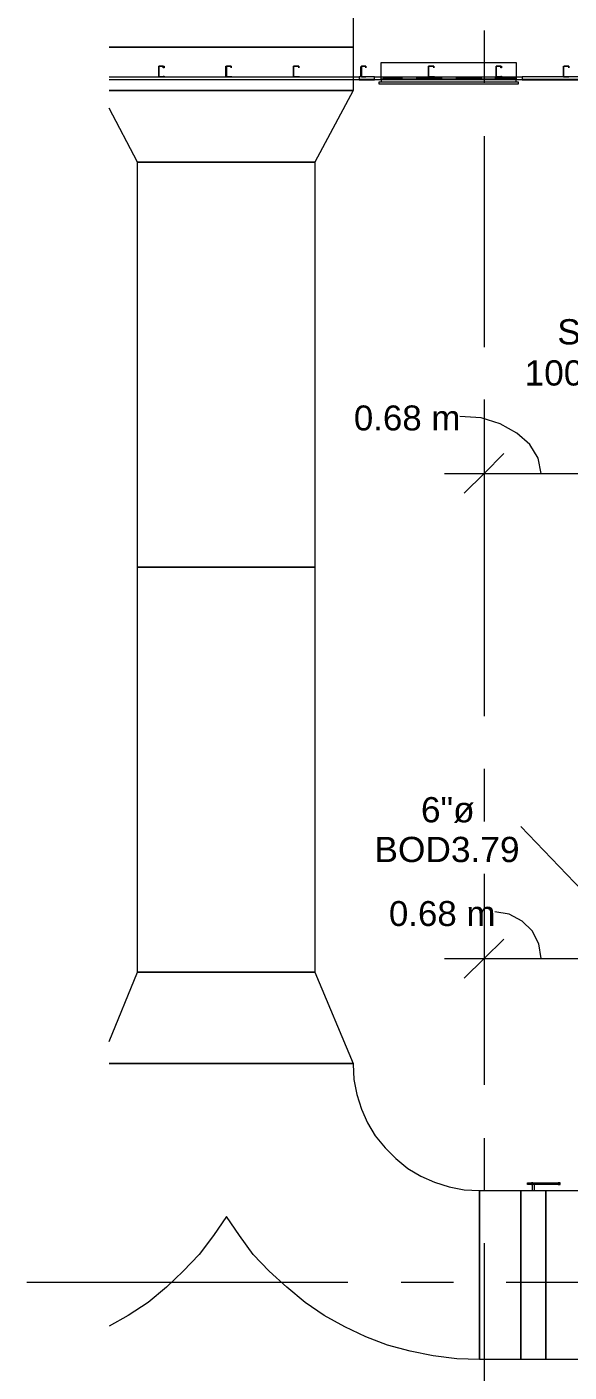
# Model space of a CAD drawing. Header units: metres. Extents: x -2 to 237, y -8 to 52.
# Drawn here: x 4.12 to 7.38, y 13.92 to 22.01 of the extents above; entities that cross this region are included whole.
import ezdxf

# ---------------------------------------------------------------- set-up
doc = ezdxf.new("R2010")
doc.units = ezdxf.units.M
doc.layers.add('HVAC - Ductos', color=5, linetype='Continuous', lineweight=0)
doc.layers.add('PDF4_Text', color=7, linetype='Continuous', lineweight=0)
doc.layers.add('PDF4_Geometry', color=7, linetype='Continuous', lineweight=0, true_color=0xaaaaaa)
doc.styles.add('PDF Helvetica', font='')
doc.styles.get('PDF Helvetica').set_extended_font_data('Helvetica')

msp = doc.modelspace()

# ---------------------------------------------------------------- linework, layer by layer
at = {"layer": 'HVAC - Ductos', "lineweight": 0}
for points in [[(6.0791, 22.6138), (4.613, 22.6138), (6.0791, 22.6138), (6.0791, 22.2198), (6.0791, 21.8899), (6.0791, 21.6288), (5.8501, 21.1981), (5.8501, 18.7607), (4.7825, 18.7607), (4.7825, 21.1981), (5.8501, 21.1981), (4.7825, 21.1981), (4.613, 21.5234)], [(7.0734, 21.6792), (7.0596, 21.6792), (7.0596, 21.6975), (6.2487, 21.6975), (6.2487, 21.7983), (7.0596, 21.7983), (7.0596, 21.6975), (6.2487, 21.6975), (6.2487, 21.6792), (6.2349, 21.6792), (6.2349, 21.67), (7.0734, 21.67), (7.0734, 21.6792), (6.2349, 21.6792)], [(6.2578, 21.67), (7.0505, 21.67)], [(7.2108, 19.3242), (7.1925, 19.4159), (7.1421, 19.4984), (7.0642, 19.5671), (6.9634, 19.622), (6.8489, 19.6587), (6.7206, 19.6679)], [(6.8672, 19.5625), (6.8672, 19.3242), (6.8672, 19.086)], [(6.9863, 19.4434), (6.8672, 19.3242), (6.7481, 19.2051)], [(6.6289, 19.3242), (7.7881, 19.3242)], [(7.0871, 17.1984), (7.5499, 16.7173)], [(7.2108, 16.4057), (7.197, 16.4928), (7.1558, 16.5707), (7.0963, 16.6302), (7.0184, 16.6715), (6.9313, 16.6852)], [(6.8672, 16.6394), (6.8672, 16.4057), (6.8672, 16.1675)], [(6.9863, 16.5203), (6.8672, 16.4057), (6.7481, 16.2866)], [(6.6289, 16.4057), (7.5499, 16.4057), (11.0869, 16.4057)], [(4.613, 15.9063), (4.7825, 16.3232), (5.8501, 16.3232), (6.0791, 15.7734), (4.613, 15.7734), (6.0791, 15.7734), (6.0791, 15.7689), (6.0837, 15.6772), (6.102, 15.5856), (6.1296, 15.4985), (6.1662, 15.4161), (6.212, 15.3382), (6.2716, 15.2649), (6.3357, 15.2008), (6.409, 15.1412), (6.4869, 15.0954), (6.5694, 15.0587), (6.6564, 15.0313), (6.7481, 15.0129), (6.8397, 15.0083), (6.8397, 13.9912), (6.7022, 13.9958), (6.5602, 14.0141), (6.4227, 14.0416), (6.2853, 14.0783), (6.157, 14.1286), (6.0288, 14.1882), (5.9051, 14.257), (5.7905, 14.3349), (5.6806, 14.4265), (5.5752, 14.5227), (5.479, 14.6235), (5.3965, 14.738), (5.3186, 14.8526), (5.2407, 14.738), (5.1536, 14.6235), (5.0574, 14.5227), (4.9566, 14.4265), (4.8467, 14.3349), (4.7276, 14.257), (4.613, 14.1928)]]:
    msp.add_lwpolyline(points, dxfattribs=at)
for points in [[(4.613, 21.8899), (6.0791, 21.8899)], [(6.2578, 21.7021), (6.3769, 21.7021)], [(6.4594, 21.7021), (6.6152, 21.7021)], [(6.6976, 21.7021), (6.8535, 21.7021)], [(6.9313, 21.7021), (7.055, 21.7021)], [(6.0791, 21.6288), (4.613, 21.6288)], [(5.8501, 18.7607), (5.8501, 16.3232), (4.7825, 16.3232), (4.7825, 18.7607)], [(6.8397, 15.0083), (7.0871, 15.0083), (7.0871, 13.9912), (6.8397, 13.9912)], [(7.2383, 15.0083), (7.5086, 15.0083), (7.5086, 13.9912), (7.2383, 13.9912)]]:
    msp.add_lwpolyline(points, close=True, dxfattribs=at)
at = {"layer": 'PDF4_Geometry', "lineweight": 0}
for points in [[(6.8672, 21.9907), (6.8672, 21.6746)], [(4.613, 21.7112), (6.1158, 21.7112), (6.1158, 21.693), (4.613, 21.693)], [(6.1158, 21.6975), (6.2074, 21.6975)], [(7.0963, 21.6975), (8.4662, 21.6975)], [(6.8672, 21.3539), (6.8672, 20.0848)], [(6.8672, 19.7687), (6.8672, 19.4526)], [(6.8672, 19.1364), (6.8672, 17.8627)], [(6.8672, 17.5466), (6.8672, 17.2304)], [(6.8672, 16.9143), (6.8672, 15.6452)], [(6.8672, 15.3245), (6.8672, 15.0083)], [(6.8672, 14.6922), (6.8672, 13.4231)], [(4.5947, 14.454), (4.1183, 14.454)], [(6.0471, 14.454), (4.5947, 14.454)], [(6.6839, 14.454), (6.3678, 14.454)], [(8.2692, 14.454), (7.0001, 14.454)]]:
    msp.add_lwpolyline(points, dxfattribs=at)
for points in [[(4.9108, 21.7112), (4.9108, 21.7709), (4.9108, 21.7754), (4.9429, 21.7754), (4.9429, 21.7663), (4.9384, 21.7663), (4.9384, 21.7754), (4.9108, 21.7754), (4.9108, 21.7709), (4.9108, 21.7112), (4.9384, 21.7112), (4.9384, 21.7158), (4.9429, 21.7158), (4.9429, 21.7112)], [(5.3186, 21.7112), (5.314, 21.7112), (5.314, 21.7709), (5.314, 21.7754), (5.3186, 21.7754), (5.3461, 21.7754), (5.3461, 21.7663), (5.3461, 21.7754), (5.3186, 21.7754), (5.3186, 21.7709), (5.3186, 21.7112), (5.3461, 21.7112)], [(5.3461, 21.7158), (5.3461, 21.7112)], [(5.7218, 21.7112), (5.7218, 21.7709), (5.7218, 21.7754), (5.7539, 21.7754), (5.7539, 21.7663), (5.7539, 21.7754), (5.7218, 21.7754), (5.7218, 21.7709), (5.7218, 21.7112), (5.7539, 21.7112)], [(5.7539, 21.7158), (5.7539, 21.7112)], [(6.2074, 21.7112), (6.1158, 21.7112), (6.1158, 21.693), (6.2074, 21.693)], [(6.1296, 21.7112), (6.125, 21.7112), (6.125, 21.7709), (6.1296, 21.7754), (6.157, 21.7754), (6.157, 21.7663), (6.157, 21.7754), (6.1296, 21.7754), (6.1296, 21.7709), (6.1296, 21.7112), (6.157, 21.7112)], [(6.157, 21.7158), (6.157, 21.7112)], [(6.2074, 21.693), (6.2074, 21.7112), (7.0963, 21.7112), (7.0963, 21.693)], [(6.5373, 21.7112), (6.5327, 21.7112), (6.5327, 21.7709), (6.5327, 21.7754), (6.5373, 21.7754), (6.5648, 21.7754), (6.5648, 21.7663), (6.5648, 21.7754), (6.5373, 21.7754), (6.5327, 21.7754), (6.5327, 21.7709), (6.5327, 21.7112), (6.5373, 21.7112), (6.5648, 21.7112)], [(6.5648, 21.7158), (6.5648, 21.7112)], [(6.9405, 21.7112), (6.9405, 21.7709), (6.9405, 21.7754), (6.9725, 21.7754), (6.9725, 21.7663), (6.968, 21.7663), (6.968, 21.7754), (6.9405, 21.7754), (6.9405, 21.7709), (6.9405, 21.7112), (6.968, 21.7112), (6.968, 21.7158), (6.9725, 21.7158), (6.9725, 21.7112)], [(8.4662, 21.7112), (7.0963, 21.7112), (7.0963, 21.693), (8.4662, 21.693)], [(7.3483, 21.7112), (7.3437, 21.7112), (7.3437, 21.7709), (7.3437, 21.7754), (7.3483, 21.7754), (7.3757, 21.7754), (7.3757, 21.7663), (7.3757, 21.7754), (7.3483, 21.7754), (7.3483, 21.7709), (7.3437, 21.7709), (7.3437, 21.7112), (7.3483, 21.7112), (7.3757, 21.7112)], [(7.3757, 21.7158), (7.3757, 21.7112)]]:
    msp.add_lwpolyline(points, close=True, dxfattribs=at)
at = {"layer": 'PDF4_Geometry', "color": 1, "lineweight": 0}
for points in [[(7.0871, 15.0083), (7.2383, 15.0083), (7.2383, 13.9912), (7.0871, 13.9912)], [(7.1604, 15.0542), (7.1558, 15.0542), (7.1512, 15.0542), (7.1558, 15.0542)]]:
    msp.add_lwpolyline(points, close=True, dxfattribs=at)
for points in [[(7.3116, 15.045), (7.3162, 15.045), (7.3208, 15.045), (7.3254, 15.045), (7.3208, 15.045), (7.3162, 15.045), (7.3116, 15.045), (7.1604, 15.045), (7.1284, 15.045), (7.1284, 15.0542), (7.1284, 15.045)], [(7.1284, 15.0542), (7.1604, 15.0542), (7.3116, 15.0542), (7.3162, 15.0542), (7.3208, 15.0542), (7.3254, 15.0542), (7.3208, 15.0542), (7.3162, 15.0542), (7.3116, 15.0542)], [(7.1604, 15.045), (7.1558, 15.045), (7.1512, 15.045), (7.1558, 15.045), (7.1558, 15.0083)], [(7.1604, 15.045), (7.1604, 15.0542), (7.1604, 15.045)], [(7.1696, 15.0083), (7.1696, 15.045)], [(7.3254, 15.045), (7.3254, 15.0542)]]:
    msp.add_lwpolyline(points, dxfattribs=at)

# ---------------------------------------------------------------- texts
at = {"layer": 'PDF4_Text', "lineweight": 0, "attachment_point": 4, "style": 'PDF Helvetica'}
for s, insert, char_height in [('SD-1', (7.3074, 20.1757), 0.1519), ('100 CFM', (7.1104, 19.9282), 0.1519), ('0.68 m', (6.0841, 19.6572), 0.15002), ('6"ø', (6.4873, 17.2983), 0.1519), ('BOD3.79', (6.2078, 17.0601), 0.1519), ('0.68 m', (6.2949, 16.6745), 0.15002)]:
    msp.add_mtext(s, dxfattribs=dict(at, insert=insert, char_height=char_height))

doc.saveas('drawing.dxf')
